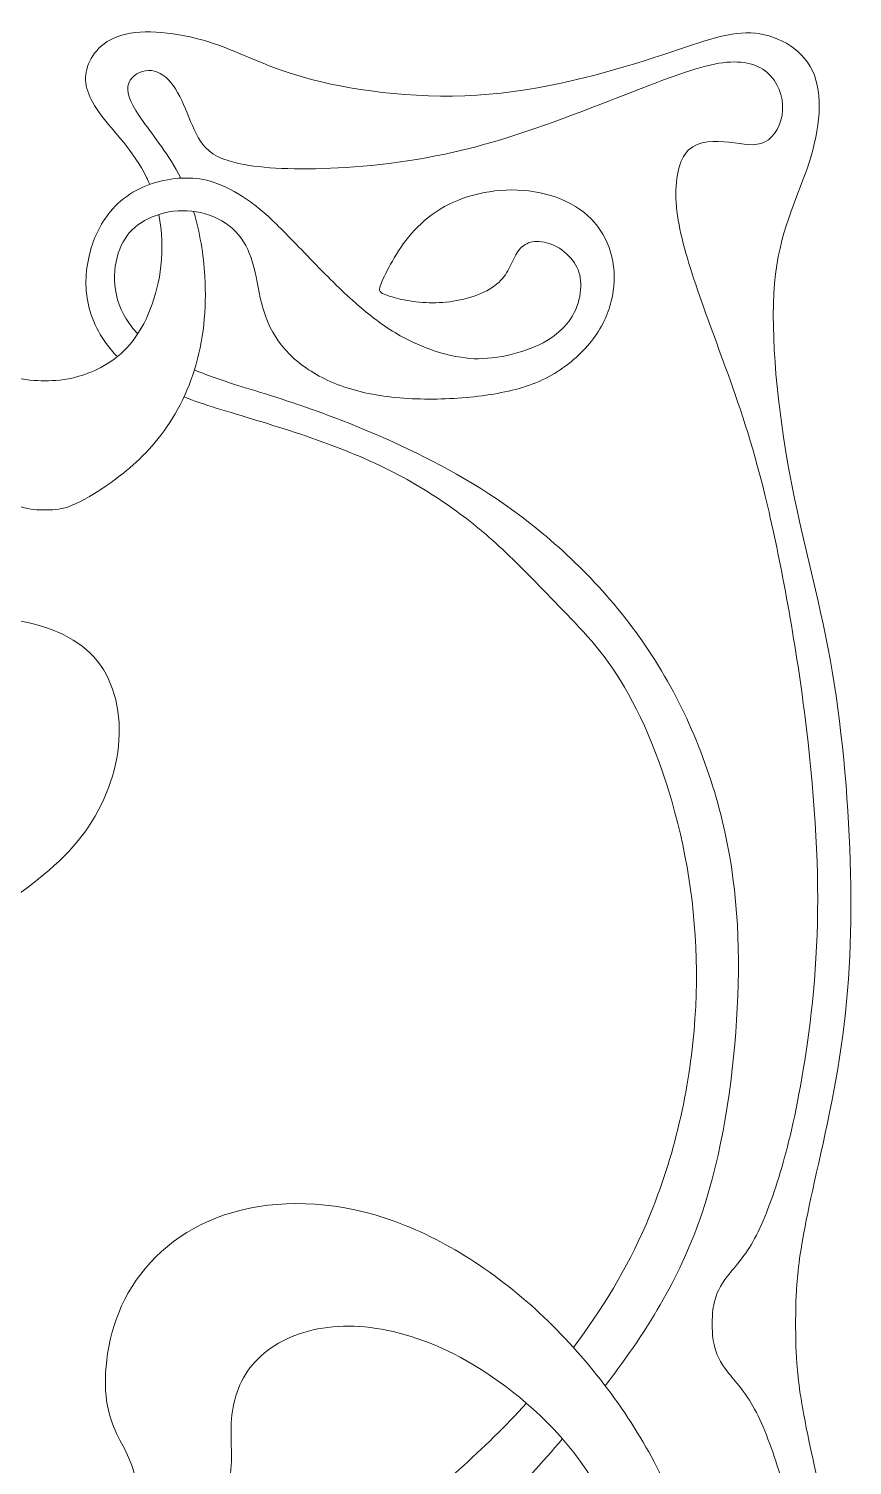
# Model space of a CAD drawing. Header units: millimetres. Extents: x -97 to 100, y -13 to 151.
# Drawn here: x -51.1 to -3.8, y 67.8 to 150.3 of the extents above; entities that cross this region are included whole.
import ezdxf

# ---------------------------------------------------------------- set-up
doc = ezdxf.new("R2010")
doc.units = ezdxf.units.MM
doc.header["$MEASUREMENT"] = 0
doc.layers.add('Layer 1', color=7, linetype='Continuous')

msp = doc.modelspace()

# ---------------------------------------------------------------- linework, layer by layer
at = {"layer": 'Layer 1', "lineweight": 20}
for points, knots in [([(-44.123, 141.396), (-44.18, 141.531), (-44.24, 141.664), (-44.304, 141.793), (-44.304, 141.793), (-45.032, 143.283), (-46.203, 144.428), (-46.932, 145.397), (-46.932, 145.397), (-47.66, 146.366), (-47.947, 147.16), (-47.739, 147.999), (-47.739, 147.999), (-47.53, 148.838), (-46.828, 149.723), (-45.488, 150.029), (-45.488, 150.029), (-44.148, 150.334), (-42.17, 150.061), (-40.472, 149.495), (-40.472, 149.495), (-38.775, 148.929), (-37.357, 148.071), (-34.755, 147.401), (-34.755, 147.401), (-32.153, 146.731), (-28.367, 146.249), (-24.626, 146.568), (-24.626, 146.568), (-20.886, 146.887), (-17.191, 148.006), (-14.654, 148.838), (-14.654, 148.838), (-12.117, 149.671), (-10.738, 150.217), (-9.333, 150.074), (-9.333, 150.074), (-7.928, 149.931), (-6.497, 149.098), (-5.944, 147.661), (-5.944, 147.661), (-5.391, 146.223), (-5.716, 144.181), (-6.36, 142.294), (-6.36, 142.294), (-7.004, 140.408), (-7.967, 138.677), (-8.227, 135.692), (-8.227, 135.692), (-8.487, 132.706), (-8.045, 128.464), (-7.349, 124.737), (-7.349, 124.737), (-6.653, 121.01), (-5.703, 117.796), (-5.04, 114.121), (-5.04, 114.121), (-4.376, 110.446), (-3.999, 106.308), (-3.882, 102.523), (-3.882, 102.523), (-3.765, 98.737), (-3.908, 95.302), (-4.402, 91.88), (-4.402, 91.88), (-4.896, 88.459), (-5.742, 85.05), (-6.237, 82.728), (-6.237, 82.728), (-6.731, 80.406), (-6.874, 79.169), (-6.946, 78.22), (-6.946, 78.22), (-7.017, 77.27), (-7.017, 76.607), (-7.017, 75.944)], [0, 0, 0, 0, 0.05, 0.05, 0.05, 0.05, 0.1, 0.1, 0.1, 0.1, 0.15, 0.15, 0.15, 0.15, 0.2, 0.2, 0.2, 0.2, 0.25, 0.25, 0.25, 0.25, 0.3, 0.3, 0.3, 0.3, 0.35, 0.35, 0.35, 0.35, 0.4, 0.4, 0.4, 0.4, 0.45, 0.45, 0.45, 0.45, 0.5, 0.5, 0.5, 0.5, 0.55, 0.55, 0.55, 0.55, 0.6, 0.6, 0.6, 0.6, 0.65, 0.65, 0.65, 0.65, 0.7, 0.7, 0.7, 0.7, 0.75, 0.75, 0.75, 0.75, 0.8, 0.8, 0.8, 0.8, 0.85, 0.85, 0.85, 0.85, 0.9, 0.9, 0.9, 0.9, 1, 1, 1, 1]), ([(-11.807, 75.944), (-11.807, 76.285), (-11.807, 76.626), (-11.723, 77.044), (-11.723, 77.044), (-11.638, 77.462), (-11.469, 77.956), (-11.088, 78.486), (-11.088, 78.486), (-10.708, 79.016), (-10.116, 79.582), (-9.573, 80.49), (-9.573, 80.49), (-9.03, 81.397), (-8.535, 82.646), (-8.073, 84.087), (-8.073, 84.087), (-7.611, 85.528), (-7.182, 87.161), (-6.743, 89.606), (-6.743, 89.606), (-6.304, 92.052), (-5.855, 95.311), (-5.767, 98.97), (-5.767, 98.97), (-5.679, 102.629), (-5.952, 106.689), (-6.492, 110.923), (-6.492, 110.923), (-7.032, 115.158), (-7.838, 119.568), (-8.619, 122.879), (-8.619, 122.879), (-9.4, 126.191), (-10.154, 128.402), (-10.883, 130.432), (-10.883, 130.432), (-11.611, 132.461), (-12.314, 134.309), (-12.86, 135.955), (-12.86, 135.955), (-13.407, 137.6), (-13.797, 139.045), (-13.881, 140.346), (-13.881, 140.346), (-13.966, 141.647), (-13.745, 142.804), (-13.166, 143.37), (-13.166, 143.37), (-12.587, 143.936), (-11.65, 143.91), (-10.837, 143.813), (-10.837, 143.813), (-10.024, 143.715), (-9.334, 143.546), (-8.782, 143.832), (-8.782, 143.832), (-8.229, 144.118), (-7.812, 144.86), (-7.767, 145.654), (-7.767, 145.654), (-7.721, 146.447), (-8.046, 147.293), (-8.658, 147.82), (-8.658, 147.82), (-9.269, 148.347), (-10.167, 148.555), (-11.435, 148.347), (-11.435, 148.347), (-12.704, 148.139), (-14.343, 147.514), (-16.77, 146.564), (-16.77, 146.564), (-19.196, 145.615), (-22.409, 144.34), (-25.454, 143.54), (-25.454, 143.54), (-28.498, 142.739), (-31.373, 142.414), (-33.741, 142.317), (-33.741, 142.317), (-36.109, 142.219), (-37.969, 142.349), (-39.153, 142.629), (-39.153, 142.629), (-40.337, 142.908), (-40.845, 143.338), (-41.209, 143.884), (-41.209, 143.884), (-41.573, 144.431), (-41.794, 145.094), (-42.068, 145.738), (-42.068, 145.738), (-42.341, 146.382), (-42.666, 147.007), (-43.056, 147.41), (-43.056, 147.41), (-43.446, 147.813), (-43.902, 147.996), (-44.364, 147.924), (-44.364, 147.924), (-44.826, 147.852), (-45.294, 147.527), (-45.372, 147.039), (-45.372, 147.039), (-45.45, 146.551), (-45.138, 145.901), (-44.494, 144.997), (-44.494, 144.997), (-43.899, 144.162), (-43.021, 143.11), (-42.342, 141.75)], [0, 0, 0, 0, 0.034483, 0.034483, 0.034483, 0.034483, 0.068966, 0.068966, 0.068966, 0.068966, 0.103448, 0.103448, 0.103448, 0.103448, 0.137931, 0.137931, 0.137931, 0.137931, 0.172414, 0.172414, 0.172414, 0.172414, 0.206897, 0.206897, 0.206897, 0.206897, 0.241379, 0.241379, 0.241379, 0.241379, 0.275862, 0.275862, 0.275862, 0.275862, 0.310345, 0.310345, 0.310345, 0.310345, 0.344828, 0.344828, 0.344828, 0.344828, 0.37931, 0.37931, 0.37931, 0.37931, 0.413793, 0.413793, 0.413793, 0.413793, 0.448276, 0.448276, 0.448276, 0.448276, 0.482759, 0.482759, 0.482759, 0.482759, 0.517241, 0.517241, 0.517241, 0.517241, 0.551724, 0.551724, 0.551724, 0.551724, 0.586207, 0.586207, 0.586207, 0.586207, 0.62069, 0.62069, 0.62069, 0.62069, 0.655172, 0.655172, 0.655172, 0.655172, 0.689655, 0.689655, 0.689655, 0.689655, 0.724138, 0.724138, 0.724138, 0.724138, 0.758621, 0.758621, 0.758621, 0.758621, 0.793103, 0.793103, 0.793103, 0.793103, 0.827586, 0.827586, 0.827586, 0.827586, 0.862069, 0.862069, 0.862069, 0.862069, 0.896552, 0.896552, 0.896552, 0.896552, 0.931034, 0.931034, 0.931034, 0.931034, 1, 1, 1, 1]), ([(-44.812, 132.806), (-45.072, 133.083), (-45.294, 133.372), (-45.475, 133.671), (-45.475, 133.671), (-45.909, 134.383), (-46.121, 135.15), (-46.147, 135.885), (-46.147, 135.885), (-46.174, 136.62), (-46.015, 137.322), (-45.754, 137.882), (-45.754, 137.882), (-45.494, 138.442), (-45.133, 138.861), (-44.622, 139.191), (-44.622, 139.191), (-44.112, 139.522), (-43.451, 139.763), (-42.758, 139.848), (-42.758, 139.848), (-42.065, 139.933), (-41.339, 139.86), (-40.685, 139.628), (-40.685, 139.628), (-40.031, 139.396), (-39.449, 139.003), (-39.022, 138.497), (-39.022, 138.497), (-38.596, 137.99), (-38.324, 137.369), (-38.138, 136.64), (-38.138, 136.64), (-37.952, 135.91), (-37.851, 135.071), (-37.628, 134.295), (-37.628, 134.295), (-37.404, 133.519), (-37.058, 132.806), (-36.553, 132.163), (-36.553, 132.163), (-36.048, 131.521), (-35.384, 130.95), (-34.545, 130.474), (-34.545, 130.474), (-33.706, 129.998), (-32.69, 129.617), (-31.547, 129.382), (-31.547, 129.382), (-30.404, 129.146), (-29.134, 129.054), (-27.857, 129.063), (-27.857, 129.063), (-26.58, 129.071), (-25.296, 129.18), (-24.141, 129.391), (-24.141, 129.391), (-22.987, 129.602), (-21.963, 129.916), (-21.047, 130.429), (-21.047, 130.429), (-20.131, 130.942), (-19.324, 131.655), (-18.742, 132.397), (-18.742, 132.397), (-18.16, 133.139), (-17.804, 133.91), (-17.61, 134.681), (-17.61, 134.681), (-17.416, 135.451), (-17.384, 136.221), (-17.517, 136.959), (-17.517, 136.959), (-17.651, 137.697), (-17.949, 138.404), (-18.402, 138.997), (-18.402, 138.997), (-18.855, 139.59), (-19.462, 140.068), (-20.199, 140.415), (-20.199, 140.415), (-20.935, 140.763), (-21.8, 140.98), (-22.67, 141.05), (-22.67, 141.05), (-23.539, 141.12), (-24.413, 141.043), (-25.224, 140.856), (-25.224, 140.856), (-26.035, 140.67), (-26.784, 140.373), (-27.433, 139.976), (-27.433, 139.976), (-28.082, 139.58), (-28.631, 139.084), (-29.083, 138.564), (-29.083, 138.564), (-29.536, 138.043), (-29.894, 137.499), (-30.183, 136.992), (-30.183, 136.992), (-30.473, 136.485), (-30.696, 136.016), (-30.81, 135.741), (-30.81, 135.741), (-30.924, 135.467), (-30.931, 135.388), (-30.917, 135.325), (-30.917, 135.325), (-30.903, 135.262), (-30.869, 135.215), (-30.802, 135.167), (-30.802, 135.167), (-30.735, 135.118), (-30.635, 135.069), (-30.4, 134.991), (-30.4, 134.991), (-30.164, 134.914), (-29.792, 134.807), (-29.351, 134.728), (-29.351, 134.728), (-28.91, 134.648), (-28.4, 134.595), (-27.88, 134.593), (-27.88, 134.593), (-27.359, 134.592), (-26.827, 134.642), (-26.288, 134.757), (-26.288, 134.757), (-25.748, 134.873), (-25.201, 135.054), (-24.766, 135.283), (-24.766, 135.283), (-24.33, 135.513), (-24.005, 135.793), (-23.776, 136.09), (-23.776, 136.09), (-23.547, 136.387), (-23.413, 136.702), (-23.267, 137.006), (-23.267, 137.006), (-23.121, 137.31), (-22.964, 137.604), (-22.742, 137.803), (-22.742, 137.803), (-22.52, 138.003), (-22.234, 138.109), (-21.884, 138.113), (-21.884, 138.113), (-21.533, 138.117), (-21.118, 138.019), (-20.73, 137.808), (-20.73, 137.808), (-20.342, 137.596), (-19.982, 137.27), (-19.74, 136.912), (-19.74, 136.912), (-19.499, 136.554), (-19.376, 136.163), (-19.362, 135.697), (-19.362, 135.697), (-19.348, 135.231), (-19.442, 134.689), (-19.654, 134.205), (-19.654, 134.205), (-19.865, 133.721), (-20.194, 133.293), (-20.615, 132.922), (-20.615, 132.922), (-21.035, 132.55), (-21.547, 132.235), (-22.217, 131.978), (-22.217, 131.978), (-22.888, 131.72), (-23.716, 131.52), (-24.442, 131.431), (-24.442, 131.431), (-25.168, 131.343), (-25.79, 131.365), (-26.533, 131.512), (-26.533, 131.512), (-27.275, 131.658), (-28.138, 131.929), (-28.964, 132.311), (-28.964, 132.311), (-29.789, 132.693), (-30.578, 133.186), (-31.385, 133.816), (-31.385, 133.816), (-32.192, 134.447), (-33.018, 135.216), (-33.899, 136.098), (-33.899, 136.098), (-34.781, 136.98), (-35.718, 137.975), (-36.453, 138.717), (-36.453, 138.717), (-37.188, 139.46), (-37.722, 139.949), (-38.33, 140.383), (-38.33, 140.383), (-38.937, 140.818), (-39.618, 141.197), (-40.211, 141.429), (-40.211, 141.429), (-40.805, 141.661), (-41.311, 141.745), (-41.85, 141.758), (-41.85, 141.758), (-42.389, 141.771), (-42.961, 141.712), (-43.513, 141.578), (-43.513, 141.578), (-44.066, 141.444), (-44.601, 141.235), (-45.089, 140.942), (-45.089, 140.942), (-45.578, 140.649), (-46.021, 140.272), (-46.389, 139.825), (-46.389, 139.825), (-46.758, 139.377), (-47.053, 138.859), (-47.268, 138.342), (-47.268, 138.342), (-47.483, 137.826), (-47.618, 137.311), (-47.7, 136.797), (-47.7, 136.797), (-47.781, 136.283), (-47.808, 135.77), (-47.764, 135.252), (-47.764, 135.252), (-47.72, 134.735), (-47.606, 134.212), (-47.413, 133.706), (-47.413, 133.706), (-47.22, 133.199), (-46.949, 132.708), (-46.622, 132.255), (-46.622, 132.255), (-46.434, 131.993), (-46.227, 131.745), (-45.983, 131.499)], [0, 0, 0, 0, 0.016129, 0.016129, 0.016129, 0.016129, 0.032258, 0.032258, 0.032258, 0.032258, 0.048387, 0.048387, 0.048387, 0.048387, 0.064516, 0.064516, 0.064516, 0.064516, 0.080645, 0.080645, 0.080645, 0.080645, 0.096774, 0.096774, 0.096774, 0.096774, 0.112903, 0.112903, 0.112903, 0.112903, 0.129032, 0.129032, 0.129032, 0.129032, 0.145161, 0.145161, 0.145161, 0.145161, 0.16129, 0.16129, 0.16129, 0.16129, 0.177419, 0.177419, 0.177419, 0.177419, 0.193548, 0.193548, 0.193548, 0.193548, 0.209677, 0.209677, 0.209677, 0.209677, 0.225806, 0.225806, 0.225806, 0.225806, 0.241935, 0.241935, 0.241935, 0.241935, 0.258065, 0.258065, 0.258065, 0.258065, 0.274194, 0.274194, 0.274194, 0.274194, 0.290323, 0.290323, 0.290323, 0.290323, 0.306452, 0.306452, 0.306452, 0.306452, 0.322581, 0.322581, 0.322581, 0.322581, 0.33871, 0.33871, 0.33871, 0.33871, 0.354839, 0.354839, 0.354839, 0.354839, 0.370968, 0.370968, 0.370968, 0.370968, 0.387097, 0.387097, 0.387097, 0.387097, 0.403226, 0.403226, 0.403226, 0.403226, 0.419355, 0.419355, 0.419355, 0.419355, 0.435484, 0.435484, 0.435484, 0.435484, 0.451613, 0.451613, 0.451613, 0.451613, 0.467742, 0.467742, 0.467742, 0.467742, 0.483871, 0.483871, 0.483871, 0.483871, 0.5, 0.5, 0.5, 0.5, 0.516129, 0.516129, 0.516129, 0.516129, 0.532258, 0.532258, 0.532258, 0.532258, 0.548387, 0.548387, 0.548387, 0.548387, 0.564516, 0.564516, 0.564516, 0.564516, 0.580645, 0.580645, 0.580645, 0.580645, 0.596774, 0.596774, 0.596774, 0.596774, 0.612903, 0.612903, 0.612903, 0.612903, 0.629032, 0.629032, 0.629032, 0.629032, 0.645161, 0.645161, 0.645161, 0.645161, 0.66129, 0.66129, 0.66129, 0.66129, 0.677419, 0.677419, 0.677419, 0.677419, 0.693548, 0.693548, 0.693548, 0.693548, 0.709677, 0.709677, 0.709677, 0.709677, 0.725806, 0.725806, 0.725806, 0.725806, 0.741935, 0.741935, 0.741935, 0.741935, 0.758065, 0.758065, 0.758065, 0.758065, 0.774194, 0.774194, 0.774194, 0.774194, 0.790323, 0.790323, 0.790323, 0.790323, 0.806452, 0.806452, 0.806452, 0.806452, 0.822581, 0.822581, 0.822581, 0.822581, 0.83871, 0.83871, 0.83871, 0.83871, 0.854839, 0.854839, 0.854839, 0.854839, 0.870968, 0.870968, 0.870968, 0.870968, 0.887097, 0.887097, 0.887097, 0.887097, 0.903226, 0.903226, 0.903226, 0.903226, 0.919355, 0.919355, 0.919355, 0.919355, 0.935484, 0.935484, 0.935484, 0.935484, 0.951613, 0.951613, 0.951613, 0.951613, 0.967742, 0.967742, 0.967742, 0.967742, 1, 1, 1, 1]), ([(-58.64, 140.014), (-59.021, 138.794), (-59.257, 137.442), (-59.336, 136.104), (-59.336, 136.104), (-59.446, 134.231), (-59.251, 132.383), (-58.744, 130.751), (-58.744, 130.751), (-58.236, 129.118), (-57.417, 127.7), (-56.48, 126.581), (-56.48, 126.581), (-55.543, 125.462), (-54.489, 124.643), (-53.618, 124.044), (-53.618, 124.044), (-52.746, 123.446), (-52.056, 123.068), (-51.508, 122.881), (-51.508, 122.881), (-50.96, 122.694), (-50.552, 122.698), (-50.145, 122.701)], [0, 0, 0, 0, 0.142857, 0.142857, 0.142857, 0.142857, 0.285714, 0.285714, 0.285714, 0.285714, 0.428571, 0.428571, 0.428571, 0.428571, 0.571429, 0.571429, 0.571429, 0.571429, 0.714286, 0.714286, 0.714286, 0.714286, 1, 1, 1, 1]), ([(-50.145, 130.117), (-50.692, 130.117), (-51.238, 130.117), (-52.097, 130.37), (-52.097, 130.37), (-52.956, 130.624), (-54.127, 131.132), (-55.044, 132.218), (-55.044, 132.218), (-55.961, 133.304), (-56.624, 134.969), (-56.813, 136.719), (-56.813, 136.719), (-56.925, 137.756), (-56.87, 138.823), (-56.655, 139.83)], [0, 0, 0, 0, 0.2, 0.2, 0.2, 0.2, 0.4, 0.4, 0.4, 0.4, 0.6, 0.6, 0.6, 0.6, 1, 1, 1, 1]), ([(-41.599, 139.844), (-41.248, 138.669), (-41.03, 137.381), (-40.955, 136.104), (-40.955, 136.104), (-40.845, 134.231), (-41.04, 132.383), (-41.547, 130.751), (-41.547, 130.751), (-42.055, 129.118), (-42.874, 127.7), (-43.811, 126.581), (-43.811, 126.581), (-44.748, 125.462), (-45.801, 124.643), (-46.673, 124.044), (-46.673, 124.044), (-47.545, 123.446), (-48.234, 123.068), (-48.783, 122.881), (-48.783, 122.881), (-49.331, 122.694), (-49.738, 122.698), (-50.146, 122.701)], [0, 0, 0, 0, 0.142857, 0.142857, 0.142857, 0.142857, 0.285714, 0.285714, 0.285714, 0.285714, 0.428571, 0.428571, 0.428571, 0.428571, 0.571429, 0.571429, 0.571429, 0.571429, 0.714286, 0.714286, 0.714286, 0.714286, 1, 1, 1, 1]), ([(-50.146, 130.117), (-49.599, 130.117), (-49.052, 130.117), (-48.194, 130.37), (-48.194, 130.37), (-47.335, 130.624), (-46.164, 131.132), (-45.247, 132.218), (-45.247, 132.218), (-44.33, 133.304), (-43.666, 134.969), (-43.478, 136.719), (-43.478, 136.719), (-43.372, 137.699), (-43.416, 138.706), (-43.602, 139.664)], [0, 0, 0, 0, 0.2, 0.2, 0.2, 0.2, 0.4, 0.4, 0.4, 0.4, 0.6, 0.6, 0.6, 0.6, 1, 1, 1, 1]), ([(-41.552, 130.734), (-41.137, 130.561), (-40.702, 130.396), (-40.253, 130.24), (-40.253, 130.24), (-39.024, 129.813), (-37.692, 129.448), (-35.942, 128.862), (-35.942, 128.862), (-34.191, 128.277), (-32.022, 127.472), (-29.675, 126.38), (-29.675, 126.38), (-27.329, 125.288), (-24.805, 123.909), (-22.281, 121.931), (-22.281, 121.931), (-19.757, 119.954), (-17.233, 117.378), (-15.259, 114.323), (-15.259, 114.323), (-13.285, 111.269), (-11.86, 107.737), (-11.083, 104.202), (-11.083, 104.202), (-10.305, 100.666), (-10.175, 97.128), (-10.409, 93.394), (-10.409, 93.394), (-10.644, 89.66), (-11.242, 85.731), (-12.413, 82.27), (-12.413, 82.27), (-13.574, 78.838), (-15.298, 75.867), (-17.953, 72.392)], [0, 0, 0, 0, 0.1, 0.1, 0.1, 0.1, 0.2, 0.2, 0.2, 0.2, 0.3, 0.3, 0.3, 0.3, 0.4, 0.4, 0.4, 0.4, 0.5, 0.5, 0.5, 0.5, 0.6, 0.6, 0.6, 0.6, 0.7, 0.7, 0.7, 0.7, 0.8, 0.8, 0.8, 0.8, 1, 1, 1, 1]), ([(-19.783, 74.596), (-18.122, 76.79), (-16.709, 79.13), (-15.613, 81.659), (-15.613, 81.659), (-14.091, 85.171), (-13.18, 89.049), (-12.855, 92.782), (-12.855, 92.782), (-12.53, 96.516), (-12.79, 100.107), (-13.502, 103.451), (-13.502, 103.451), (-14.215, 106.794), (-15.379, 109.891), (-16.612, 112.106), (-16.612, 112.106), (-17.844, 114.32), (-19.145, 115.654), (-20.383, 116.933), (-20.383, 116.933), (-21.62, 118.212), (-22.794, 119.438), (-23.846, 120.423), (-23.846, 120.423), (-24.897, 121.408), (-25.825, 122.154), (-26.899, 122.904), (-26.899, 122.904), (-27.972, 123.654), (-29.19, 124.41), (-30.631, 125.113), (-30.631, 125.113), (-32.073, 125.816), (-33.737, 126.468), (-35.444, 127.041), (-35.444, 127.041), (-37.15, 127.613), (-38.899, 128.108), (-40.242, 128.53), (-40.242, 128.53), (-40.989, 128.764), (-41.61, 128.977), (-42.154, 129.187)], [0, 0, 0, 0, 0.083333, 0.083333, 0.083333, 0.083333, 0.166667, 0.166667, 0.166667, 0.166667, 0.25, 0.25, 0.25, 0.25, 0.333333, 0.333333, 0.333333, 0.333333, 0.416667, 0.416667, 0.416667, 0.416667, 0.5, 0.5, 0.5, 0.5, 0.583333, 0.583333, 0.583333, 0.583333, 0.666667, 0.666667, 0.666667, 0.666667, 0.75, 0.75, 0.75, 0.75, 0.833333, 0.833333, 0.833333, 0.833333, 1, 1, 1, 1]), ([(-58.535, 21.748), (-59.006, 21.951), (-59.504, 22.142), (-60.021, 22.322), (-60.021, 22.322), (-61.25, 22.749), (-62.582, 23.114), (-64.332, 23.7), (-64.332, 23.7), (-66.083, 24.285), (-68.252, 25.09), (-70.598, 26.182), (-70.598, 26.182), (-72.945, 27.274), (-75.469, 28.653), (-77.993, 30.631), (-77.993, 30.631), (-80.517, 32.608), (-83.041, 35.184), (-85.015, 38.238), (-85.015, 38.238), (-86.989, 41.292), (-88.414, 44.825), (-89.191, 48.36), (-89.191, 48.36), (-89.968, 51.895), (-90.099, 55.434), (-89.864, 59.168), (-89.864, 59.168), (-89.63, 62.902), (-89.032, 66.831), (-87.861, 70.292), (-87.861, 70.292), (-86.69, 73.752), (-84.947, 76.745), (-82.253, 80.257), (-82.253, 80.257), (-79.56, 83.77), (-75.918, 87.803), (-72.047, 91.257), (-72.047, 91.257), (-68.177, 94.711), (-64.079, 97.587), (-61.106, 99.72), (-61.106, 99.72), (-58.133, 101.854), (-56.286, 103.246), (-55.128, 104.462), (-55.128, 104.462), (-53.97, 105.679), (-53.502, 106.72), (-53.443, 107.624), (-53.443, 107.624), (-53.385, 108.528), (-53.736, 109.296), (-54.276, 109.764), (-54.276, 109.764), (-54.816, 110.232), (-55.544, 110.401), (-56.37, 110.889), (-56.37, 110.889), (-57.196, 111.377), (-58.12, 112.184), (-58.582, 113.244), (-58.582, 113.244), (-59.044, 114.304), (-59.044, 115.619), (-58.777, 116.666), (-58.777, 116.666), (-58.51, 117.713), (-57.977, 118.494), (-57.528, 118.904), (-57.528, 118.904), (-57.079, 119.313), (-56.715, 119.352), (-56.63, 119.17), (-56.63, 119.17), (-56.546, 118.988), (-56.741, 118.585), (-56.708, 118.103), (-56.708, 118.103), (-56.676, 117.622), (-56.416, 117.062), (-55.57, 116.815), (-55.57, 116.815), (-54.725, 116.568), (-53.293, 116.633), (-51.719, 116.353), (-51.719, 116.353), (-50.145, 116.074), (-48.428, 115.449), (-47.335, 114.252), (-47.335, 114.252), (-46.242, 113.055), (-45.774, 111.286), (-45.891, 109.465), (-45.891, 109.465), (-46.008, 107.643), (-46.711, 105.77), (-47.855, 104.195), (-47.855, 104.195), (-49, 102.621), (-50.587, 101.346), (-52.604, 99.98), (-52.604, 99.98), (-54.62, 98.614), (-57.066, 97.157), (-60.02, 95.258), (-60.02, 95.258), (-62.973, 93.358), (-66.434, 91.017), (-69.66, 88.519), (-69.66, 88.519), (-72.886, 86.021), (-75.879, 83.367), (-78.442, 80.465), (-78.442, 80.465), (-81.005, 77.564), (-83.138, 74.416), (-84.661, 70.903), (-84.661, 70.903), (-86.183, 67.39), (-87.094, 63.513), (-87.419, 59.78), (-87.419, 59.78), (-87.744, 56.046), (-87.484, 52.455), (-86.771, 49.111), (-86.771, 49.111), (-86.059, 45.768), (-84.895, 42.671), (-83.662, 40.456), (-83.662, 40.456), (-82.43, 38.242), (-81.129, 36.908), (-79.891, 35.629), (-79.891, 35.629), (-78.654, 34.35), (-77.479, 33.124), (-76.428, 32.139), (-76.428, 32.139), (-75.377, 31.154), (-74.448, 30.408), (-73.375, 29.658), (-73.375, 29.658), (-72.302, 28.907), (-71.084, 28.152), (-69.642, 27.449), (-69.642, 27.449), (-68.201, 26.745), (-66.537, 26.094), (-64.83, 25.521), (-64.83, 25.521), (-63.124, 24.948), (-61.375, 24.454), (-60.032, 24.032), (-60.032, 24.032), (-59.16, 23.758), (-58.459, 23.514), (-57.852, 23.269)], [0, 0, 0, 0, 0.02439, 0.02439, 0.02439, 0.02439, 0.04878, 0.04878, 0.04878, 0.04878, 0.073171, 0.073171, 0.073171, 0.073171, 0.097561, 0.097561, 0.097561, 0.097561, 0.121951, 0.121951, 0.121951, 0.121951, 0.146341, 0.146341, 0.146341, 0.146341, 0.170732, 0.170732, 0.170732, 0.170732, 0.195122, 0.195122, 0.195122, 0.195122, 0.219512, 0.219512, 0.219512, 0.219512, 0.243902, 0.243902, 0.243902, 0.243902, 0.268293, 0.268293, 0.268293, 0.268293, 0.292683, 0.292683, 0.292683, 0.292683, 0.317073, 0.317073, 0.317073, 0.317073, 0.341463, 0.341463, 0.341463, 0.341463, 0.365854, 0.365854, 0.365854, 0.365854, 0.390244, 0.390244, 0.390244, 0.390244, 0.414634, 0.414634, 0.414634, 0.414634, 0.439024, 0.439024, 0.439024, 0.439024, 0.463415, 0.463415, 0.463415, 0.463415, 0.487805, 0.487805, 0.487805, 0.487805, 0.512195, 0.512195, 0.512195, 0.512195, 0.536585, 0.536585, 0.536585, 0.536585, 0.560976, 0.560976, 0.560976, 0.560976, 0.585366, 0.585366, 0.585366, 0.585366, 0.609756, 0.609756, 0.609756, 0.609756, 0.634146, 0.634146, 0.634146, 0.634146, 0.658537, 0.658537, 0.658537, 0.658537, 0.682927, 0.682927, 0.682927, 0.682927, 0.707317, 0.707317, 0.707317, 0.707317, 0.731707, 0.731707, 0.731707, 0.731707, 0.756098, 0.756098, 0.756098, 0.756098, 0.780488, 0.780488, 0.780488, 0.780488, 0.804878, 0.804878, 0.804878, 0.804878, 0.829268, 0.829268, 0.829268, 0.829268, 0.853659, 0.853659, 0.853659, 0.853659, 0.878049, 0.878049, 0.878049, 0.878049, 0.902439, 0.902439, 0.902439, 0.902439, 0.926829, 0.926829, 0.926829, 0.926829, 0.95122, 0.95122, 0.95122, 0.95122, 1, 1, 1, 1]), ([(-42.469, 23.325), (-41.351, 23.763), (-40.028, 24.159), (-38.508, 24.574), (-38.508, 24.574), (-36.102, 25.231), (-33.2, 25.934), (-30.253, 27.469), (-30.253, 27.469), (-27.307, 29.004), (-24.314, 31.372), (-21.953, 33.811), (-21.953, 33.811), (-19.592, 36.25), (-17.861, 38.762), (-16.56, 41.897), (-16.56, 41.897), (-15.259, 45.032), (-14.388, 48.792), (-14.557, 52.988), (-14.557, 52.988), (-14.726, 57.184), (-15.936, 61.815), (-17.653, 65.217), (-17.653, 65.217), (-19.371, 68.619), (-21.595, 70.792), (-23.664, 72.34), (-23.664, 72.34), (-25.732, 73.889), (-27.645, 74.812), (-29.453, 75.326), (-29.453, 75.326), (-31.262, 75.84), (-32.966, 75.944), (-34.456, 75.658), (-34.456, 75.658), (-35.945, 75.372), (-37.22, 74.695), (-38.066, 73.772), (-38.066, 73.772), (-38.912, 72.848), (-39.328, 71.677), (-39.426, 70.493), (-39.426, 70.493), (-39.523, 69.309), (-39.302, 68.112), (-39.549, 66.902), (-39.549, 66.902), (-39.796, 65.692), (-40.512, 64.469), (-41.624, 63.741), (-41.624, 63.741), (-42.736, 63.012), (-44.246, 62.778), (-45.254, 62.713), (-45.254, 62.713), (-46.262, 62.648), (-46.77, 62.752), (-46.9, 62.889), (-46.9, 62.889), (-47.03, 63.025), (-46.783, 63.194), (-46.327, 63.643), (-46.327, 63.643), (-45.872, 64.092), (-45.209, 64.821), (-44.981, 65.666), (-44.981, 65.666), (-44.753, 66.512), (-44.961, 67.475), (-45.391, 68.398), (-45.391, 68.398), (-45.82, 69.322), (-46.471, 70.207), (-46.633, 71.813), (-46.633, 71.813), (-46.796, 73.42), (-46.47, 75.749), (-45.352, 77.733), (-45.352, 77.733), (-44.233, 79.717), (-42.32, 81.356), (-39.829, 82.202), (-39.829, 82.202), (-37.337, 83.048), (-34.267, 83.1), (-31.177, 82.202), (-31.177, 82.202), (-28.087, 81.304), (-24.978, 79.457), (-22.239, 77.03), (-22.239, 77.03), (-19.501, 74.604), (-17.133, 71.599), (-15.455, 68.587), (-15.455, 68.587), (-13.776, 65.575), (-12.787, 62.557), (-12.222, 59.506), (-12.222, 59.506), (-11.656, 56.455), (-11.512, 53.372), (-11.838, 50.399), (-11.838, 50.399), (-12.163, 47.426), (-12.957, 44.564), (-14.18, 41.773), (-14.18, 41.773), (-15.402, 38.983), (-17.055, 36.264), (-19.058, 33.902), (-19.058, 33.902), (-21.062, 31.541), (-23.417, 29.537), (-26.129, 27.885), (-26.129, 27.885), (-28.842, 26.233), (-31.912, 24.932), (-34.475, 24.067), (-34.475, 24.067), (-37.038, 23.202), (-39.094, 22.772), (-40.668, 22.284), (-40.668, 22.284), (-41.079, 22.157), (-41.458, 22.025), (-41.808, 21.888)], [0, 0, 0, 0, 0.030303, 0.030303, 0.030303, 0.030303, 0.060606, 0.060606, 0.060606, 0.060606, 0.090909, 0.090909, 0.090909, 0.090909, 0.121212, 0.121212, 0.121212, 0.121212, 0.151515, 0.151515, 0.151515, 0.151515, 0.181818, 0.181818, 0.181818, 0.181818, 0.212121, 0.212121, 0.212121, 0.212121, 0.242424, 0.242424, 0.242424, 0.242424, 0.272727, 0.272727, 0.272727, 0.272727, 0.30303, 0.30303, 0.30303, 0.30303, 0.333333, 0.333333, 0.333333, 0.333333, 0.363636, 0.363636, 0.363636, 0.363636, 0.393939, 0.393939, 0.393939, 0.393939, 0.424242, 0.424242, 0.424242, 0.424242, 0.454545, 0.454545, 0.454545, 0.454545, 0.484848, 0.484848, 0.484848, 0.484848, 0.515152, 0.515152, 0.515152, 0.515152, 0.545455, 0.545455, 0.545455, 0.545455, 0.575758, 0.575758, 0.575758, 0.575758, 0.606061, 0.606061, 0.606061, 0.606061, 0.636364, 0.636364, 0.636364, 0.636364, 0.666667, 0.666667, 0.666667, 0.666667, 0.69697, 0.69697, 0.69697, 0.69697, 0.727273, 0.727273, 0.727273, 0.727273, 0.757576, 0.757576, 0.757576, 0.757576, 0.787879, 0.787879, 0.787879, 0.787879, 0.818182, 0.818182, 0.818182, 0.818182, 0.848485, 0.848485, 0.848485, 0.848485, 0.878788, 0.878788, 0.878788, 0.878788, 0.909091, 0.909091, 0.909091, 0.909091, 0.939394, 0.939394, 0.939394, 0.939394, 1, 1, 1, 1]), ([(-43.923, 11.018), (-44.032, 10.699), (-44.159, 10.389), (-44.304, 10.094), (-44.304, 10.094), (-45.032, 8.604), (-46.203, 7.459), (-46.932, 6.49), (-46.932, 6.49), (-47.66, 5.521), (-47.947, 4.727), (-47.739, 3.888), (-47.739, 3.888), (-47.53, 3.049), (-46.828, 2.164), (-45.488, 1.859), (-45.488, 1.859), (-44.148, 1.553), (-42.17, 1.826), (-40.472, 2.392), (-40.472, 2.392), (-38.775, 2.958), (-37.357, 3.816), (-34.755, 4.486), (-34.755, 4.486), (-32.153, 5.156), (-28.367, 5.638), (-24.626, 5.319), (-24.626, 5.319), (-20.886, 5), (-17.191, 3.882), (-14.654, 3.049), (-14.654, 3.049), (-12.117, 2.216), (-10.738, 1.67), (-9.333, 1.813), (-9.333, 1.813), (-7.928, 1.956), (-6.497, 2.789), (-5.944, 4.226), (-5.944, 4.226), (-5.391, 5.664), (-5.716, 7.707), (-6.36, 9.593), (-6.36, 9.593), (-7.004, 11.479), (-7.967, 13.21), (-8.227, 16.195), (-8.227, 16.195), (-8.487, 19.181), (-8.045, 23.423), (-7.349, 27.15), (-7.349, 27.15), (-6.653, 30.877), (-5.703, 34.091), (-5.04, 37.766), (-5.04, 37.766), (-4.376, 41.441), (-3.999, 45.579), (-3.882, 49.364), (-3.882, 49.364), (-3.765, 53.15), (-3.908, 56.585), (-4.402, 60.007), (-4.402, 60.007), (-4.896, 63.428), (-5.742, 66.837), (-6.237, 69.159), (-6.237, 69.159), (-6.731, 71.482), (-6.874, 72.718), (-6.946, 73.667), (-6.946, 73.667), (-7.017, 74.617), (-7.017, 75.28), (-7.017, 75.944)], [0, 0, 0, 0, 0.05, 0.05, 0.05, 0.05, 0.1, 0.1, 0.1, 0.1, 0.15, 0.15, 0.15, 0.15, 0.2, 0.2, 0.2, 0.2, 0.25, 0.25, 0.25, 0.25, 0.3, 0.3, 0.3, 0.3, 0.35, 0.35, 0.35, 0.35, 0.4, 0.4, 0.4, 0.4, 0.45, 0.45, 0.45, 0.45, 0.5, 0.5, 0.5, 0.5, 0.55, 0.55, 0.55, 0.55, 0.6, 0.6, 0.6, 0.6, 0.65, 0.65, 0.65, 0.65, 0.7, 0.7, 0.7, 0.7, 0.75, 0.75, 0.75, 0.75, 0.8, 0.8, 0.8, 0.8, 0.85, 0.85, 0.85, 0.85, 0.9, 0.9, 0.9, 0.9, 1, 1, 1, 1]), ([(-11.807, 75.944), (-11.807, 75.602), (-11.807, 75.261), (-11.723, 74.843), (-11.723, 74.843), (-11.638, 74.425), (-11.469, 73.931), (-11.088, 73.401), (-11.088, 73.401), (-10.708, 72.871), (-10.116, 72.305), (-9.573, 71.397), (-9.573, 71.397), (-9.03, 70.49), (-8.535, 69.241), (-8.073, 67.8), (-8.073, 67.8), (-7.611, 66.359), (-7.182, 64.726), (-6.743, 62.281), (-6.743, 62.281), (-6.304, 59.835), (-5.855, 56.576), (-5.767, 52.917), (-5.767, 52.917), (-5.679, 49.258), (-5.952, 45.198), (-6.492, 40.964), (-6.492, 40.964), (-7.032, 36.729), (-7.838, 32.319), (-8.619, 29.008), (-8.619, 29.008), (-9.4, 25.697), (-10.154, 23.485), (-10.883, 21.455), (-10.883, 21.455), (-11.611, 19.426), (-12.314, 17.578), (-12.86, 15.933), (-12.86, 15.933), (-13.407, 14.287), (-13.797, 12.842), (-13.881, 11.541), (-13.881, 11.541), (-13.966, 10.241), (-13.745, 9.083), (-13.166, 8.517), (-13.166, 8.517), (-12.587, 7.951), (-11.65, 7.977), (-10.837, 8.074), (-10.837, 8.074), (-10.024, 8.172), (-9.334, 8.341), (-8.782, 8.055), (-8.782, 8.055), (-8.229, 7.769), (-7.812, 7.027), (-7.767, 6.233), (-7.767, 6.233), (-7.721, 5.44), (-8.046, 4.594), (-8.658, 4.067), (-8.658, 4.067), (-9.269, 3.54), (-10.167, 3.332), (-11.435, 3.54), (-11.435, 3.54), (-12.704, 3.748), (-14.343, 4.373), (-16.77, 5.323), (-16.77, 5.323), (-19.196, 6.272), (-22.409, 7.547), (-25.454, 8.348), (-25.454, 8.348), (-28.498, 9.148), (-31.373, 9.473), (-33.741, 9.57), (-33.741, 9.57), (-36.109, 9.668), (-37.969, 9.538), (-39.153, 9.258), (-39.153, 9.258), (-40.337, 8.979), (-40.845, 8.549), (-41.209, 8.003), (-41.209, 8.003), (-41.573, 7.456), (-41.794, 6.793), (-42.068, 6.149), (-42.068, 6.149), (-42.341, 5.505), (-42.666, 4.88), (-43.056, 4.477), (-43.056, 4.477), (-43.446, 4.074), (-43.902, 3.892), (-44.364, 3.963), (-44.364, 3.963), (-44.826, 4.035), (-45.294, 4.36), (-45.372, 4.848), (-45.372, 4.848), (-45.45, 5.336), (-45.138, 5.986), (-44.494, 6.891), (-44.494, 6.891), (-43.85, 7.795), (-42.874, 8.953), (-42.178, 10.481), (-42.178, 10.481), (-42.141, 10.563), (-42.104, 10.647), (-42.069, 10.731)], [0, 0, 0, 0, 0.033333, 0.033333, 0.033333, 0.033333, 0.066667, 0.066667, 0.066667, 0.066667, 0.1, 0.1, 0.1, 0.1, 0.133333, 0.133333, 0.133333, 0.133333, 0.166667, 0.166667, 0.166667, 0.166667, 0.2, 0.2, 0.2, 0.2, 0.233333, 0.233333, 0.233333, 0.233333, 0.266667, 0.266667, 0.266667, 0.266667, 0.3, 0.3, 0.3, 0.3, 0.333333, 0.333333, 0.333333, 0.333333, 0.366667, 0.366667, 0.366667, 0.366667, 0.4, 0.4, 0.4, 0.4, 0.433333, 0.433333, 0.433333, 0.433333, 0.466667, 0.466667, 0.466667, 0.466667, 0.5, 0.5, 0.5, 0.5, 0.533333, 0.533333, 0.533333, 0.533333, 0.566667, 0.566667, 0.566667, 0.566667, 0.6, 0.6, 0.6, 0.6, 0.633333, 0.633333, 0.633333, 0.633333, 0.666667, 0.666667, 0.666667, 0.666667, 0.7, 0.7, 0.7, 0.7, 0.733333, 0.733333, 0.733333, 0.733333, 0.766667, 0.766667, 0.766667, 0.766667, 0.8, 0.8, 0.8, 0.8, 0.833333, 0.833333, 0.833333, 0.833333, 0.866667, 0.866667, 0.866667, 0.866667, 0.9, 0.9, 0.9, 0.9, 0.933333, 0.933333, 0.933333, 0.933333, 1, 1, 1, 1]), ([(-20.414, 69.345), (-22.712, 66.641), (-25.409, 63.819), (-28.227, 61.305), (-28.227, 61.305), (-32.097, 57.851), (-36.195, 54.975), (-39.168, 52.842), (-39.168, 52.842), (-42.141, 50.708), (-43.988, 49.316), (-45.146, 48.1), (-45.146, 48.1), (-46.304, 46.883), (-46.772, 45.842), (-46.831, 44.938), (-46.831, 44.938), (-46.889, 44.034), (-46.538, 43.266), (-45.998, 42.798), (-45.998, 42.798), (-45.458, 42.33), (-44.73, 42.161), (-43.903, 41.673), (-43.903, 41.673), (-43.077, 41.185), (-42.154, 40.378), (-41.692, 39.318), (-41.692, 39.318), (-41.23, 38.258), (-41.23, 36.943), (-41.497, 35.896), (-41.497, 35.896), (-41.763, 34.849), (-42.297, 34.068), (-42.746, 33.658), (-42.746, 33.658), (-43.194, 33.249), (-43.559, 33.21), (-43.643, 33.392), (-43.643, 33.392), (-43.728, 33.574), (-43.533, 33.977), (-43.565, 34.459), (-43.565, 34.459), (-43.598, 34.94), (-43.858, 35.5), (-44.704, 35.747), (-44.704, 35.747), (-45.549, 35.994), (-46.98, 35.929), (-48.554, 36.209), (-48.554, 36.209), (-50.129, 36.488), (-51.846, 37.113), (-52.939, 38.31), (-52.939, 38.31), (-54.032, 39.506), (-54.5, 41.276), (-54.383, 43.097), (-54.383, 43.097), (-54.266, 44.919), (-53.563, 46.792), (-52.418, 48.366), (-52.418, 48.366), (-51.274, 49.941), (-49.686, 51.216), (-47.67, 52.582), (-47.67, 52.582), (-45.653, 53.948), (-43.207, 55.405), (-40.254, 57.304), (-40.254, 57.304), (-37.301, 59.204), (-33.84, 61.545), (-30.614, 64.043), (-30.614, 64.043), (-27.653, 66.336), (-24.888, 68.76), (-22.472, 71.386)], [0, 0, 0, 0, 0.047619, 0.047619, 0.047619, 0.047619, 0.095238, 0.095238, 0.095238, 0.095238, 0.142857, 0.142857, 0.142857, 0.142857, 0.190476, 0.190476, 0.190476, 0.190476, 0.238095, 0.238095, 0.238095, 0.238095, 0.285714, 0.285714, 0.285714, 0.285714, 0.333333, 0.333333, 0.333333, 0.333333, 0.380952, 0.380952, 0.380952, 0.380952, 0.428571, 0.428571, 0.428571, 0.428571, 0.47619, 0.47619, 0.47619, 0.47619, 0.52381, 0.52381, 0.52381, 0.52381, 0.571429, 0.571429, 0.571429, 0.571429, 0.619048, 0.619048, 0.619048, 0.619048, 0.666667, 0.666667, 0.666667, 0.666667, 0.714286, 0.714286, 0.714286, 0.714286, 0.761905, 0.761905, 0.761905, 0.761905, 0.809524, 0.809524, 0.809524, 0.809524, 0.857143, 0.857143, 0.857143, 0.857143, 0.904762, 0.904762, 0.904762, 0.904762, 1, 1, 1, 1])]:
    msp.add_open_spline(points, degree=3, knots=knots, dxfattribs=at)

doc.saveas('drawing.dxf')
